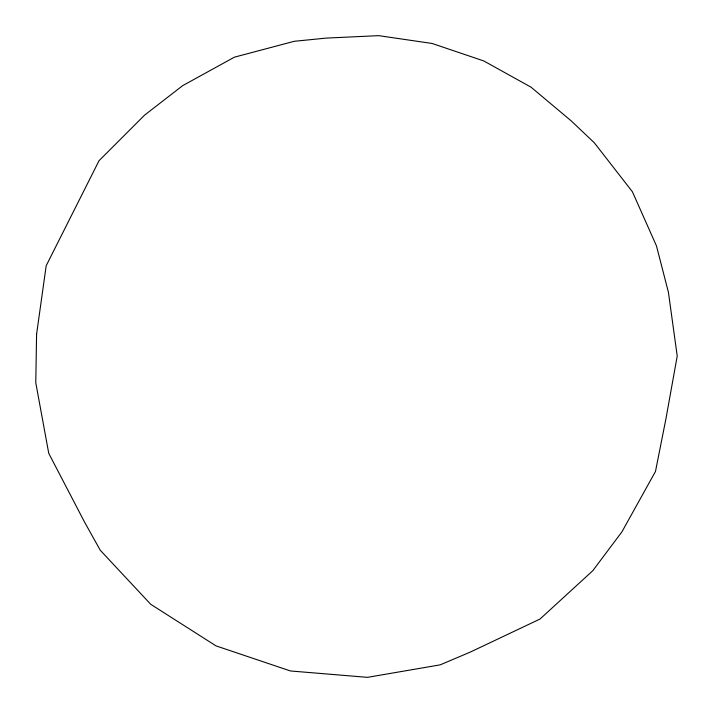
<?xml version="1.0" encoding="UTF-8"?>
<svg xmlns="http://www.w3.org/2000/svg" width="713" height="713" viewBox="0 0 713 713"><rect width="100%" height="100%" fill="white"/><g stroke="black" fill="none" stroke-linecap="round" stroke-linejoin="round"><path stroke-width="1.07" d="M36.577 334.308L35.775 382.783L48.751 453.343L84.606 522.192L100.283 550.284L150.755 604.312L215.994 645.871L290.458 670.969L367.453 677.35L440.144 664.864L470.108 652.172L540.026 619.044L592.779 570.721L621.905 531.871L655.479 471.471L665.906 418.95L677.225 356.045L668.411 292.241L656.468 245.896L632.404 191.752L594.303 142.778L571.265 120.934L531.087 87.209L483.833 60.97L432.123 43.466L378.692 35.65L326.376 38.083L294.309 41.292L234.434 57.156L182.626 85.676L144.552 115.158L99.054 160.675L46.185 265.735L36.577 334.308"/></g></svg>
